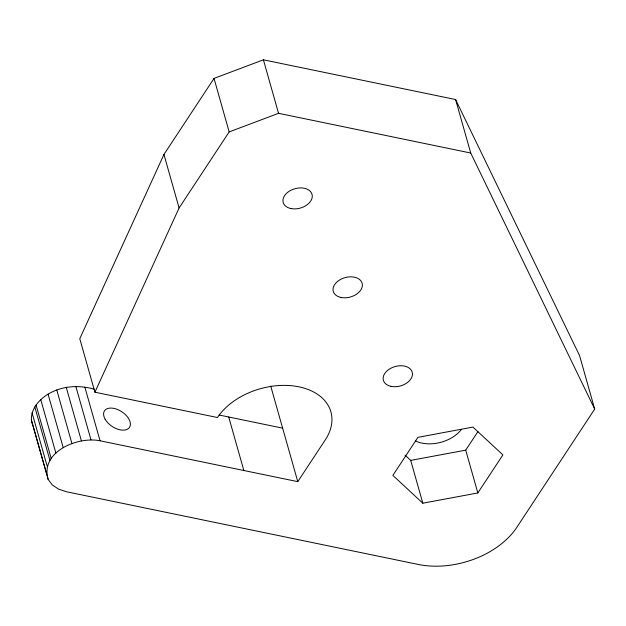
<?xml version="1.0" encoding="UTF-8"?>
<svg xmlns="http://www.w3.org/2000/svg" width="626" height="626" viewBox="0 0 626 626"><rect width="100%" height="100%" fill="white"/><g stroke="black" fill="none" stroke-linecap="round" stroke-linejoin="round"><path stroke-width="0.94" d="M48.186 479.485C39.735 451.784 77.929 436.165 100.05 440.79L297.78 481.652L325.324 439.82A61.825 41.449 -15.8 0 0 298.938 386.837A61.825 41.449 -15.8 0 0 217.472 417.526L94.917 392.205L79.776 338.697L163.949 154.473L214.029 78.406L263.405 59.806L455.579 99.526L579.559 355.568L594.7 409.075L516.904 527.225A74.94 50.244 -15.8 0 1 418.152 564.425L66.497 491.754L58.57 489.125L52.318 484.947L48.186 479.485L33.045 425.985C27.403 413.27 37.505 400.405 48.077 394.145C61.997 385.765 79.04 384.771 94.432 389.255M94.917 392.205L179.091 207.973L229.171 131.914L278.547 113.314L470.721 153.026L594.7 409.075M404.999 455.102L410.711 460.4L465.721 450.149L477.99 431.525M477.834 492.952L502.897 454.899L472.935 427.088L417.925 437.339L392.862 475.392L422.824 503.202L477.834 492.952L465.721 450.149M219.186 415.03L282.639 428.145M455.579 99.526L470.721 153.026M410.711 460.4L422.824 503.202M263.405 59.806L278.547 113.314M214.029 78.406L229.171 131.914M270.737 386.109L297.78 481.652M163.949 154.473L179.091 207.973M228.709 417.002L243.85 470.509M84.909 387.283L100.05 440.79M75.84 386.399L90.981 439.898M66.239 387.306L81.38 440.814M56.77 389.951L71.912 443.451M48.077 394.145L63.218 447.653M40.753 399.615L55.894 453.122M36.089 405.045L51.222 458.553M34.821 406.97L49.955 460.478M32.067 412.8L47.208 466.307M31.3 419.623L46.441 473.131M461.472 429.413A30.729 20.603 -15.8 0 1 415.609 440.986M391.109 386.375A14.985 10.047 -15.8 0 0 412.448 373.503A14.985 10.047 -15.8 0 0 389.81 368.824A14.985 10.047 -15.8 0 0 391.109 386.375M341.021 297.46A14.985 10.047 -15.8 0 0 362.36 284.587A14.985 10.047 -15.8 0 0 339.715 279.908A14.985 10.047 -15.8 0 0 341.021 297.46M290.933 208.544A14.985 10.047 -15.8 0 0 312.272 195.672A14.985 10.047 -15.8 0 0 289.627 190.993A14.985 10.047 -15.8 0 0 290.933 208.544M105.152 419.263A14.985 8.787 33.4 0 0 128.377 428.583A14.985 8.787 33.4 0 0 117.453 409.467A14.985 8.787 33.4 0 0 105.152 419.263"/></g></svg>
